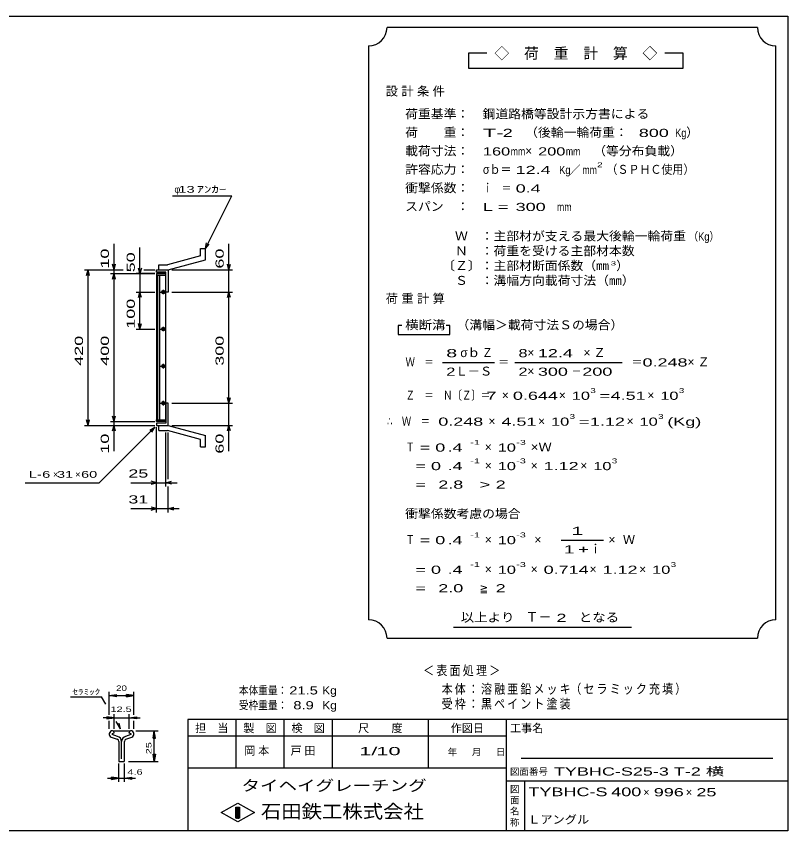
# Model space of a CAD drawing. Units: millimetres, scale not verified. Extents: x -1820 to 1731, y -1282 to 1054.
# Drawn here: x -352 to 1731, y -1146 to 1054 of the extents above; entities that cross this region are included whole.
import ezdxf
from ezdxf.enums import TextEntityAlignment as Align

# ---------------------------------------------------------------- set-up
doc = ezdxf.new("R2010")
doc.units = ezdxf.units.MM
doc.header["$LTSCALE"] = 10
for name, color, linetype, lineweight in [('0_2', 150, 'Continuous', 25), ('16', 3, 'Continuous', 25), ('19', 6, 'Continuous', 25), ('22', 2, 'Continuous', 25), ('32', 4, 'Continuous', 25)]:
    doc.layers.add(name, color=color, linetype=linetype, lineweight=lineweight)
doc.styles.add('ベクトル', font='')
doc.styles.get('ベクトル').set_extended_font_data('ベクトル')

msp = doc.modelspace()

# ---------------------------------------------------------------- linework, layer by layer
at = {"layer": '0_2'}
for p, q in [((-1729, 1053.5), (1731, 1053.5)), ((1731, 1053.5), (1731, -1146.5)), ((1731, -846.5), (111, -846.5)), ((111, -846.5), (111, -1146.5)), ((241, -846.5), (241, -976.5)), ((371, -976.5), (371, -846.5)), ((501, -846.5), (501, -976.5)), ((761, -976.5), (761, -846.5)), ((971, -846.5), (971, -1146.5)), ((971, -891.5), (111, -891.5)), ((1691, -951.5), (1011, -951.5)), ((111, -976.5), (971, -976.5)), ((971, -1011.5), (1731, -1011.5)), ((1021, -1146.5), (1021, -1011.5)), ((201, -1097.5), (246, -1072.5)), ((246, -1072.5), (291, -1097.5)), ((246, -1122.5), (201, -1097.5)), ((241, -1082.5), (251, -1082.5)), ((241, -1112.5), (241, -1082.5)), ((241, -1082.5), (243, -1082.5)), ((243, -1082.5), (243, -1112.5)), ((245, -1112.5), (245, -1082.5)), ((245, -1082.5), (247, -1082.5)), ((291, -1097.5), (246, -1122.5)), ((247, -1082.5), (247, -1112.5)), ((249, -1112.5), (249, -1082.5)), ((249, -1082.5), (251, -1082.5)), ((251, -1082.5), (251, -1112.5)), ((251, -1082.5), (251, -1112.5)), ((251, -1112.5), (241, -1112.5)), ((243, -1112.5), (245, -1112.5)), ((247, -1112.5), (249, -1112.5)), ((1731, -1146.5), (-1729, -1146.5))]:
    msp.add_line(p, q, dxfattribs=at)
at = {"layer": '16'}
for p, q in [((52, 358.5), (27, 358.5)), ((27, 358.5), (27, 354)), ((27, 354), (52, 354)), ((27, 354), (27, -37)), ((52, 354), (27, 354)), ((29, 354), (29, -37)), ((36, -37), (36, 354)), ((52, 354), (52, 358.5)), ((52, -37), (52, 354)), ((37, 308.5), (53, 308.5)), ((47, 311.5), (43, 311.5)), ((45, 314.5), (45, 302.5)), ((43, 305.5), (47, 305.5)), ((37, 208.5), (53, 208.5)), ((47, 211.5), (43, 211.5)), ((43, 205.5), (47, 205.5)), ((45, 214.5), (45, 202.5)), ((47, 111.5), (43, 111.5)), ((45, 114.5), (45, 102.5)), ((37, 108.5), (53, 108.5)), ((43, 105.5), (47, 105.5)), ((37, 8.5), (53, 8.5)), ((47, 11.5), (43, 11.5)), ((43, 5.5), (47, 5.5)), ((45, 14.5), (45, 2.5)), ((27, -37), (52, -37)), ((27, -41.5), (27, -37)), ((27, -37), (52, -37)), ((52, -41.5), (27, -41.5)), ((52, -37), (52, -41.5))]:
    msp.add_line(p, q, dxfattribs=at)
for centre, radius, start, end in [((43, 308.5), 3, 90, 270), ((45, 308.5), 4, 46.6, 133.4), ((47, 308.5), 3, 270, 90), ((45, 308.5), 4, 226.6, 313.4), ((43, 208.5), 3, 90, 270), ((45, 208.5), 4, 46.6, 133.4), ((45, 208.5), 4, 226.6, 313.4), ((47, 208.5), 3, 270, 90), ((43, 108.5), 3, 90, 270), ((45, 108.5), 4, 46.6, 133.4), ((47, 108.5), 3, 270, 90), ((45, 108.5), 4, 226.6, 313.4), ((43, 8.5), 3, 90, 270), ((45, 8.5), 4, 46.6, 133.4), ((45, 8.5), 4, 226.6, 313.4), ((47, 8.5), 3, 270, 90)]:
    msp.add_arc(centre, radius, start, end, dxfattribs=at)
at = {"layer": '19'}
for p, q in [((145, 426.5), (159, 426.5)), ((145, 406.5), (145, 426.5)), ((159, 395.5), (159, 426.5)), ((145, 406.5), (56, 382.5)), ((33, 382.5), (56, 382.5)), ((33, 368.5), (33, 382.5)), ((58, 368.5), (159, 395.5)), ((27, 362.5), (27, 368.5)), ((27, 368.5), (57, 368.5)), ((52, 362.5), (27, 362.5)), ((33, 368.5), (58, 368.5)), ((52, 308.5), (52, 362.5)), ((57, 368.5), (58, 367.5)), ((58, 367.5), (58, 308.5)), ((58, 308.5), (52, 308.5)), ((58, 8.5), (52, 8.5)), ((52, 8.5), (52, -45.5)), ((58, -50.5), (58, 8.5)), ((27, -45.5), (27, -51.5)), ((52, -45.5), (27, -45.5)), ((27, -51.5), (57, -51.5)), ((33, -51.5), (58, -51.5)), ((33, -65.5), (33, -51.5)), ((33, -65.5), (56, -65.5)), ((145, -89.5), (56, -65.5)), ((57, -51.5), (58, -50.5)), ((58, -51.5), (159, -78.5)), ((159, -109.5), (159, -78.5)), ((145, -109.5), (145, -89.5)), ((145, -109.5), (159, -109.5))]:
    msp.add_line(p, q, dxfattribs=at)
at = {"layer": '22', "color": 4}
for p, q in [((1649, 1023.5), (649, 1023.5)), ((599, 973.5), (599, -576.5)), ((1699, -576.5), (1699, 973.5)), ((919, 953.5), (869, 953.5)), ((869, 953.5), (869, 913.5)), ((1449, 953.5), (1399, 953.5)), ((1449, 913.5), (1449, 953.5)), ((869, 913.5), (1449, 913.5)), ((70, 568.5), (230, 568.5)), ((159, 426.5), (230, 568.5)), ((159, 426.5), (162, 441.1)), ((-88, 368.5), (-88, 438.5)), ((-18, 358.5), (-18, 428.5)), ((159, 426.5), (169, 437.5)), ((222, 368.5), (222, 438.5)), ((-88, 368.5), (-92, 383.5)), ((-88, 368.5), (-84, 383.5)), ((222, 368.5), (218, 383.5)), ((222, 368.5), (226, 383.5)), ((-168, 368.5), (-63, 368.5)), ((-162, 353.5), (-158, 368.5)), ((-154, 353.5), (-158, 368.5)), ((-158, -51.5), (-158, 368.5)), ((-98, 368.5), (-63, 368.5)), ((-98, 358.5), (22, 358.5)), ((-92, 343.5), (-88, 358.5)), ((-88, 358.5), (-88, 368.5)), ((-84, 343.5), (-88, 358.5)), ((-88, -41.5), (-88, 358.5)), ((22, 358.5), (-28, 358.5)), ((-18, 358.5), (-22, 373.5)), ((-14, 373.5), (-18, 358.5)), ((-18, 358.5), (-18, 308.5)), ((-8, 368.5), (22, 368.5)), ((-8, 368.5), (22, 368.5)), ((68, 368.5), (232, 368.5)), ((222, 308.5), (222, 368.5)), ((-28, 308.5), (22, 308.5)), ((-22, 293.5), (-18, 308.5)), ((-14, 293.5), (-18, 308.5)), ((-18, 208.5), (-18, 308.5)), ((68, 308.5), (232, 308.5)), ((218, 293.5), (222, 308.5)), ((226, 293.5), (222, 308.5)), ((222, 8.5), (222, 308.5)), ((-18, 208.5), (-22, 223.5)), ((-18, 208.5), (-14, 223.5)), ((-28, 208.5), (22, 208.5)), ((689, 218.5), (679, 218.5)), ((679, 218.5), (679, 193.5)), ((819, 218.5), (809, 218.5)), ((819, 193.5), (819, 218.5)), ((679, 193.5), (819, 193.5)), ((799, 118.5), (939, 118.5)), ((994, 118.5), (1284, 118.5)), ((222, 8.5), (218, 23.5)), ((222, 8.5), (226, 23.5)), ((68, 8.5), (232, 8.5)), ((222, -51.5), (222, 8.5)), ((-158, -51.5), (-162, -36.5)), ((-158, -51.5), (-154, -36.5)), ((-98, -41.5), (22, -41.5)), ((-88, -41.5), (-92, -26.5)), ((-88, -41.5), (-84, -26.5)), ((-88, -51.5), (-88, -41.5)), ((-168, -51.5), (22, -51.5)), ((-128, -206.5), (22, -56.5)), ((-98, -51.5), (22, -51.5)), ((-92, -66.5), (-88, -51.5)), ((-84, -66.5), (-88, -51.5)), ((-88, -121.5), (-88, -51.5)), ((9, -64.5), (22, -56.5)), ((14, -69.5), (22, -56.5)), ((27, -216.5), (27, -56.5)), ((27, -286.5), (27, -56.5)), ((68, -51.5), (232, -51.5)), ((218, -66.5), (222, -51.5)), ((226, -66.5), (222, -51.5)), ((222, -121.5), (222, -51.5)), ((52, -216.5), (52, -70.5)), ((58, -196.5), (58, -70.5)), ((-328, -206.5), (-128, -206.5)), ((-43, -206.5), (27, -206.5)), ((27, -206.5), (12, -202.5)), ((12, -210.5), (27, -206.5)), ((27, -206.5), (52, -206.5)), ((52, -206.5), (67, -202.5)), ((67, -210.5), (52, -206.5)), ((52, -206.5), (82, -206.5)), ((58, -286.5), (58, -216.5)), ((-43, -276.5), (27, -276.5)), ((27, -276.5), (12, -272.5)), ((12, -280.5), (27, -276.5)), ((27, -276.5), (58, -276.5)), ((58, -276.5), (73, -272.5)), ((73, -280.5), (58, -276.5)), ((58, -276.5), (88, -276.5)), ((1119, -361.5), (1234, -361.5)), ((829, -596.5), (1309, -596.5)), ((649, -626.5), (1649, -626.5))]:
    msp.add_line(p, q, dxfattribs=at)
for centre, start, end in [((599, 1023.5), 270, 0), ((1699, 1023.5), 180, 270), ((599, -626.5), 0, 90), ((1699, -626.5), 90, 180)]:
    msp.add_arc(centre, 50, start, end, dxfattribs=at)
at = {"layer": '32'}
for p, q in [((-205.33, -784.5), (-122, -784.5)), ((-110.33, -804.5), (-122, -784.5)), ((-101, -833.5), (-101, -771.5)), ((-101, -781.5), (-81, -778.5)), ((-81, -784.5), (-101, -781.5)), ((-101, -781.5), (-34.33, -781.5)), ((-81, -784.5), (-81, -778.5)), ((-34.33, -781.5), (-54.33, -778.5)), ((-54.33, -784.5), (-54.33, -778.5)), ((-54.33, -784.5), (-34.33, -781.5)), ((-34.33, -833.5), (-34.33, -771.5)), ((-87.67, -871.5), (-87.67, -831.5)), ((-47.67, -831.5), (-47.67, -871.5)), ((-87.67, -841.5), (-117.67, -841.5)), ((-87.67, -841.5), (-107.67, -838.5)), ((-107.67, -838.5), (-107.67, -844.5)), ((-107.67, -844.5), (-87.67, -841.5)), ((-101, -871.5), (-101, -849.5)), ((-87.67, -841.5), (-47.67, -841.5)), ((-71, -871.5), (-82.67, -851.5)), ((-71, -871.5), (-74.67, -855.83)), ((-47.67, -841.5), (-27.67, -838.5)), ((-27.67, -844.5), (-47.67, -841.5)), ((-47.67, -841.5), (-17.67, -841.5)), ((-34.33, -871.5), (-34.33, -849.5)), ((-27.67, -838.5), (-27.67, -844.5)), ((-90.7, -876.5), (-43.87, -876.5)), ((-29.33, -876.5), (30.67, -876.5)), ((17.67, -896.5), (20.67, -876.5)), ((23.67, -896.5), (20.67, -876.5)), ((20.67, -959.83), (20.67, -876.5)), ((-95.6, -893.76), (-79.36, -899.46)), ((-78.66, -891.59), (-93.06, -886.53)), ((-92.53, -884.21), (-87.73, -881.88)), ((-87.73, -881.88), (-87.73, -881.11)), ((-42.34, -886.53), (-56.74, -891.59)), ((-56.04, -899.46), (-39.81, -893.76)), ((-47.67, -881.11), (-47.67, -881.88)), ((-47.67, -881.88), (-42.87, -884.21)), ((17.67, -896.5), (23.67, -896.5)), ((-75.37, -905.14), (-75.37, -957.54)), ((-67.67, -952.2), (-67.67, -905.3)), ((-60.03, -957.54), (-60.03, -905.14)), ((20.67, -959.83), (17.67, -939.83)), ((17.67, -939.83), (23.67, -939.83)), ((23.67, -939.83), (20.67, -959.83)), ((-75.33, -1014.83), (-75.33, -964.83)), ((-73.03, -959.87), (-62.37, -959.87)), ((-60, -1014.83), (-60, -964.83)), ((-49.33, -959.83), (30.67, -959.83)), ((-105.33, -1004.83), (-75.33, -1004.83)), ((-75.33, -1004.83), (-95.33, -1001.83)), ((-95.33, -1007.83), (-95.33, -1001.83)), ((-95.33, -1007.83), (-75.33, -1004.83)), ((-75.33, -1004.83), (-60, -1004.83)), ((-60, -1004.83), (-40, -1001.83)), ((-40, -1007.83), (-60, -1004.83)), ((-60, -1004.83), (-30, -1004.83)), ((-40, -1007.83), (-40, -1001.83))]:
    msp.add_line(p, q, dxfattribs=at)
for centre, radius, start, end in [((-92.03, -885.5), 9, 90.98, 246.68), ((-92.56, -881.32), 4.83, 2.5, 85.55), ((-42.84, -881.32), 4.83, 94.45, 177.5), ((-43.37, -885.5), 9, 293.32, 89.02002), ((-91.98, -885.55), 1.47, 111.91, 222.33), ((-81.36, -905.13), 6, 0, 70.58), ((-82.97, -906.31), 15.33, 3.78, 73.7), ((-52.44, -906.31), 15.33, 106.3, 176.22), ((-54.04, -905.13), 6, 109.42, 180), ((-43.42, -885.55), 1.47, 317.67, 68.08999), ((-73.03, -957.54), 2.33, 180, 270), ((-62.37, -957.54), 2.33, 270, 0)]:
    msp.add_arc(centre, radius, start, end, dxfattribs=at)

# ---------------------------------------------------------------- texts
at = {"layer": '0_2', "style": 'ベクトル'}
for s, height, p in [('担\u3000当', 21.99, (131, -869.5)), ('製\u3000図', 21.99, (261, -869.5)), ('検\u3000図', 21.99, (391, -869.5)), ('尺\u3000\u3000度', 21.99, (571, -869.5)), ('作図日', 21.99, (821, -869.5)), ('工事名', 21.99, (981, -869.5)), ('年', 18.33, (813, -934)), ('月', 18.33, (878, -934)), ('日', 18.33, (943, -934)), ('図面番号', 18.33, (981, -987)), ('図', 18.33, (981, -1034)), ('面', 18.33, (981, -1064)), ('名', 18.33, (981, -1094)), ('称', 18.33, (981, -1124))]:
    msp.add_text(s, height=height, dxfattribs=at).set_placement(p, align=Align.MIDDLE_LEFT)
at = {"layer": '0_2', "color": 222, "style": 'ベクトル'}
for s, height, width, p in [('タイヘイグレーチング', 29.33, 1.25, (256, -1024.5)), ('石田鉄工株式会社', 36.66, 1.1, (308.5, -1094.5))]:
    msp.add_text(s, height=height, dxfattribs=dict(at, width=width)).set_placement(p, align=Align.MIDDLE_LEFT)
at = {"layer": '22', "style": 'ベクトル'}
for s, height, p in [('◇\u3000荷\u3000重\u3000計\u3000算\u3000◇', 29.33, (939, 953.5)), ('）', 24.19, (1457, 740)), ('×', 24.19, (1022, 690)), ('／', 21.99, (1141.5, 638.5)), ('φ', 18.33, (75, 586)), ('）', 24.19, (1268, 380)), ('σｂ', 24.19, (847, 145)), ('×', 24.19, (1028, 145)), ('Ｌ－Ｓ', 24.19, (834, 95)), ('×', 24.19, (1028, 95)), ('×', 24.19, (959, 30)), ('×', 24.19, (1113, 30)), ('×', 24.19, (1352, 30)), ('×', 24.19, (923, -40)), ('×', 24.19, (1057, -40)), ('×', 24.19, (1296, -40)), ('×', 24.19, (913, -110)), ('×', 24.19, (913, -160)), ('×', 24.19, (1037, -160)), ('×', 24.19, (1171, -160)), ('×', 18.33, (-253, -184)), ('×', 18.33, (-193, -184)), ('Ｗ', 24.19, (1286, -360)), ('×', 24.19, (913, -360)), ('×', 24.19, (1047, -360)), ('ｉ', 24.19, (1195.5, -385)), ('×', 24.19, (1247, -360)), ('×', 24.19, (913, -440)), ('×', 24.19, (1037, -440)), ('×', 24.19, (1196, -440)), ('×', 24.19, (1330, -440)), ('≧', 21.99, (899, -491.5)), ('Ｔ－', 25.66, (1023, -569)), ('×', 21.99, (1341, -1042.5)), ('×', 21.99, (1456, -1042.5))]:
    msp.add_text(s, height=height, dxfattribs=at).set_placement(p, align=Align.MIDDLE_LEFT)
for s, height, width, p in [('荷重基準：\u3000', 24.19, 1.05, (698, 790)), ('鋼道路橋等設計示方書による', 24.19, 1.05, (907, 790)), ('荷\u3000\u3000重：\u3000', 24.19, 1.05, (698, 740)), ('T-', 21.99, 2, (908, 738.5)), (' 2 ', 21.99, 1.65, (948, 738.5)), ('（後輪一輪荷重：', 24.19, 1.05, (1022, 740)), ('  800', 21.99, 1.65, (1302, 738.5)), ('Kg', 21.99, 0.85, (1427, 738.5)), ('載荷寸法：\u3000', 24.19, 1.05, (698, 690)), ('\u3000（等分布負載）', 24.19, 1.05, (1171, 690)), ('160', 21.99, 1.5, (908, 688.5)), ('mm', 21.99, 0.8, (983, 688.5)), ('200', 21.99, 1.5, (1057, 688.5)), ('mm', 21.99, 0.8, (1132, 688.5)), ('許容応力：\u3000', 24.19, 1.05, (698, 640)), ('σｂ＝', 24.19, 0.9, (908, 640)), (' 12.4', 21.99, 1.65, (983, 638.5)), ('Kg', 21.99, 0.85, (1114, 638.5)), ('mm', 21.99, 0.8, (1176.5, 638.5)), ('2', 13.2, 1.5, (1216.5, 652.5)), ('（ＳＰＨＣ使用）', 24.19, 0.9, (1241.5, 640)), (' 13 ', 18.33, 1.6, (75, 586)), ('ｱﾝｶｰ', 18.33, 1.6, (135, 586)), ('衝撃係数：\u3000', 24.19, 1.05, (698, 590)), ('ｉ\u3000＝', 24.19, 0.75, (908, 590)), (' 0.4', 21.99, 1.65, (983, 588.5)), ('スパン\u3000：\u3000', 24.19, 1.05, (698, 540)), ('L =', 21.99, 1.65, (908, 538.5)), (' 300 ', 21.99, 1.65, (983, 538.5)), ('mm', 21.99, 0.8, (1108, 538.5)), ('\u3000Ｗ\u3000：主部材が支える最大後輪一輪荷重', 24.19, 1.05, (798, 460)), ('（Kg）', 21.99, 0.85, (1463, 458.5)), ('\u3000Ｎ\u3000：荷重を受ける主部材本数', 24.19, 1.05, (798, 420)), ('〔Ｚ〕：主部材断面係数（㎜', 24.19, 1.05, (798, 380)), ('3', 11, 1.8, (1253, 386)), ('\u3000Ｓ\u3000：溝幅方向載荷寸法（㎜）', 24.19, 1.05, (798, 340)), ('横断溝', 24.19, 1.1, (698, 220)), ('\u3000（溝幅＞載荷寸法Ｓの場合）', 24.19, 1.05, (802, 220)), ('8', 21.99, 1.8, (809, 143.5)), ('Ｚ', 24.19, 0.9, (905, 145)), ('8', 21.99, 1.5, (1004, 143.5)), (' 12.4 ', 21.99, 1.65, (1043, 143.5)), ('Ｗ\u3000＝', 24.19, 0.75, (699, 120)), ('＝', 24.19, 0.9, (949, 120)), ('＝', 24.19, 0.9, (1309, 120)), ('0.248', 21.99, 1.65, (1339, 118.5)), ('2', 21.99, 1.5, (809, 93.5)), ('2', 21.99, 1.5, (1004, 93.5)), (' 300 ', 21.99, 1.65, (1043, 93.5)), ('－', 24.19, 0.75, (1148, 95)), (' 200 ', 21.99, 1.65, (1163, 93.5)), ('Ｚ\u3000＝\u3000Ｎ〔Ｚ〕＝', 24.19, 0.75, (699, 30)), ('3', 13.2, 1.5, (1198, 42.5)), ('3', 13.2, 1.5, (1437, 42.5)), (' 7 ', 21.99, 1.65, (904, 28.5)), ('0.644', 21.99, 1.65, (989, 28.5)), ('10', 21.99, 1.5, (1148, 28.5)), ('=', 21.99, 1.7, (1223, 28.5)), ('4.51', 21.99, 1.65, (1253, 28.5)), ('10', 21.99, 1.5, (1387, 28.5)), ('3', 13.2, 1.5, (1142, -27.5)), ('3', 13.2, 1.5, (1381, -27.5)), ('∴\u3000Ｗ\u3000＝', 24.19, 0.75, (649, -40)), (' 0.248', 21.99, 1.65, (774, -41.5)), ('4.51', 21.99, 1.65, (958, -41.5)), ('10', 21.99, 1.5, (1092, -41.5)), ('=', 21.99, 1.7, (1167, -41.5)), ('1.12', 21.99, 1.65, (1197, -41.5)), ('10', 21.99, 1.5, (1331, -41.5)), ('(Kg)', 21.99, 1.65, (1406, -41.5)), ('Ｔ', 24.19, 0.75, (699, -110)), (' = 0', 21.99, 1.65, (724, -111.5)), (' .4 ', 21.99, 1.65, (799, -111.5)), ('-1', 13.2, 1.65, (874, -97.5)), ('10', 21.99, 1.5, (948, -111.5)), ('-3', 13.2, 1.65, (998, -97.5)), ('×Ｗ', 24.19, 1.1, (1037, -110)), ('  = 0', 21.99, 1.65, (699, -161.5)), (' .4 ', 21.99, 1.65, (799, -161.5)), ('-1', 13.2, 1.65, (874, -147.5)), ('10', 21.99, 1.5, (948, -161.5)), ('-3', 13.2, 1.65, (998, -147.5)), ('1.12', 21.99, 1.65, (1072, -161.5)), ('10', 21.99, 1.5, (1206, -161.5)), ('3', 13.2, 1.5, (1256, -147.5)), ('L-', 18.33, 1.6, (-318, -184)), (' 6 ', 18.33, 1.6, (-293, -184)), (' 31 ', 18.33, 1.6, (-253, -184)), (' 60 ', 18.33, 1.6, (-188, -184)), (' 25 ', 21.99, 1.65, (-63, -181.5)), ('  =', 21.99, 1.65, (699, -211.5)), (' 2.8', 21.99, 1.65, (774, -211.5)), ('>', 21.99, 1.7, (899, -211.5)), (' 2 ', 21.99, 1.65, (929, -211.5)), (' 31 ', 21.99, 1.65, (-63, -251.5)), ('衝撃係数考慮の場合', 24.19, 1.05, (698, -290)), ('Ｔ', 24.19, 0.75, (699, -360)), (' = 0', 21.99, 1.65, (724, -361.5)), (' .4 ', 21.99, 1.65, (799, -361.5)), ('-1', 13.2, 1.65, (874, -347.5)), ('10', 21.99, 1.5, (948, -361.5)), ('-3', 13.2, 1.65, (998, -347.5)), ('  = 0', 21.99, 1.65, (699, -441.5)), (' .4 ', 21.99, 1.65, (799, -441.5)), ('-1', 13.2, 1.65, (874, -427.5)), ('10', 21.99, 1.5, (948, -441.5)), ('-3', 13.2, 1.65, (998, -427.5)), ('0.714', 21.99, 1.65, (1072, -441.5)), ('1.12', 21.99, 1.65, (1231, -441.5)), ('10', 21.99, 1.5, (1365, -441.5)), ('3', 13.2, 1.5, (1415, -427.5)), (' 2.0', 21.99, 1.65, (774, -491.5)), (' 2 ', 21.99, 1.65, (929, -491.5)), ('  =', 21.99, 1.65, (699, -491.5)), ('以上より\u3000', 24.19, 1.1, (848, -570)), (' 2 ', 21.99, 1.65, (1093, -571.5)), ('となる', 24.19, 1.1, (1167, -570)), ('本体重量：', 21.99, 0.85, (249, -767.5)), (' 21.5', 21.99, 1.35, (374, -767.5)), ('Kg', 21.99, 1.1, (474, -767.5)), ('受枠重量：', 21.99, 0.85, (249, -807.5)), ('  8.9', 21.99, 1.35, (374, -807.5)), ('Kg', 21.99, 1.1, (474, -807.5)), ('1/', 21.99, 2, (574, -931.5)), (' 10 ', 21.99, 2, (604, -931.5)), ('TYBHC-S25-3 T-2 横                        ', 21.99, 1.65, (1100, -986.5)), ('TYBHC-S', 23.46, 1.55, (1031, -1041.5)), (' 400 ', 23.46, 1.55, (1241, -1041.5)), (' 996 ', 21.99, 1.65, (1356, -1042.5)), (' 25 ', 21.99, 1.65, (1471, -1042.5)), ('Ｌアングル', 21.99, 1.1, (1030, -1116.5))]:
    msp.add_text(s, height=height, dxfattribs=dict(at, width=width)).set_placement(p, align=Align.MIDDLE_LEFT)
at = {"layer": '22', "style": 'ベクトル', "width": 1.65}
for s, p in [(' 10 ', (-113, 358.5)), (' 60 ', (197, 358.5)), (' 50 ', (-43, 348.5)), (' 100 ', (-43, 196)), (' 420 ', (-183, 96)), (' 400 ', (-113, 96)), (' 300 ', (197, 96)), (' 10 ', (-113, -141.5)), (' 60 ', (197, -141.5))]:
    msp.add_text(s, height=21.99, rotation=90, dxfattribs=at).set_placement(p, align=Align.MIDDLE_LEFT)
at = {"layer": '22', "attachment_point": 4, "style": 'ベクトル'}
for s, insert, char_height in [('\\T1.28;設計条件', (645.5, 850), 24.19), ('\\T1.28;荷重計算', (645.5, 290), 24.19), ('\\T1.42;×Ｚ', (1179.5, 145), 24.19), ('\\T1.42;×Ｚ', (1460.5, 120), 24.19), ('\\T1.25;\\W2;\\~1\\~', (1126.5, -336.5), 21.99), ('\\T1.33;\\W1.75;1+', (1126.5, -386.5), 21.99), ('\\T1.2;\\W0.85;＜表面処理＞', (746.5, -715), 25.66), ('\\T1.19;\\W0.85;本体：溶融亜鉛メッキ', (796.5, -765), 25.66), ('\\T1.19;\\W0.85;（セラミック充填）', (1144, -765), 25.66), ('\\T1.19;\\W0.85;受枠：黒ペイント塗装', (796.5, -805), 25.66), ('\\T1.25;岡本\u3000', (263.5, -931.5), 21.99), ('\\T1.25;戸田\u3000', (388.5, -931.5), 21.99)]:
    msp.add_mtext(s, dxfattribs=dict(at, insert=insert, char_height=char_height))
at = {"layer": '32', "color": 2, "style": 'ベクトル'}
for s, width, p in [('ｾﾗﾐｯｸ', 1.5, (-200.33, -771.5)), ('20', 1.35, (-82.67, -761.5)), ('12.5', 1.5, (-97.67, -818.5)), (' 4.6 ', 1.5, (-60, -987.83))]:
    msp.add_text(s, height=14.66, dxfattribs=dict(at, width=width)).set_placement(p, align=Align.MIDDLE_LEFT)
at = {"layer": '32', "color": 2, "style": 'ベクトル', "width": 1.5}
msp.add_text(' 25 ', height=14.66, rotation=90, dxfattribs=at).set_placement((5.67, -948.17), align=Align.MIDDLE_LEFT)

doc.saveas('drawing.dxf')
